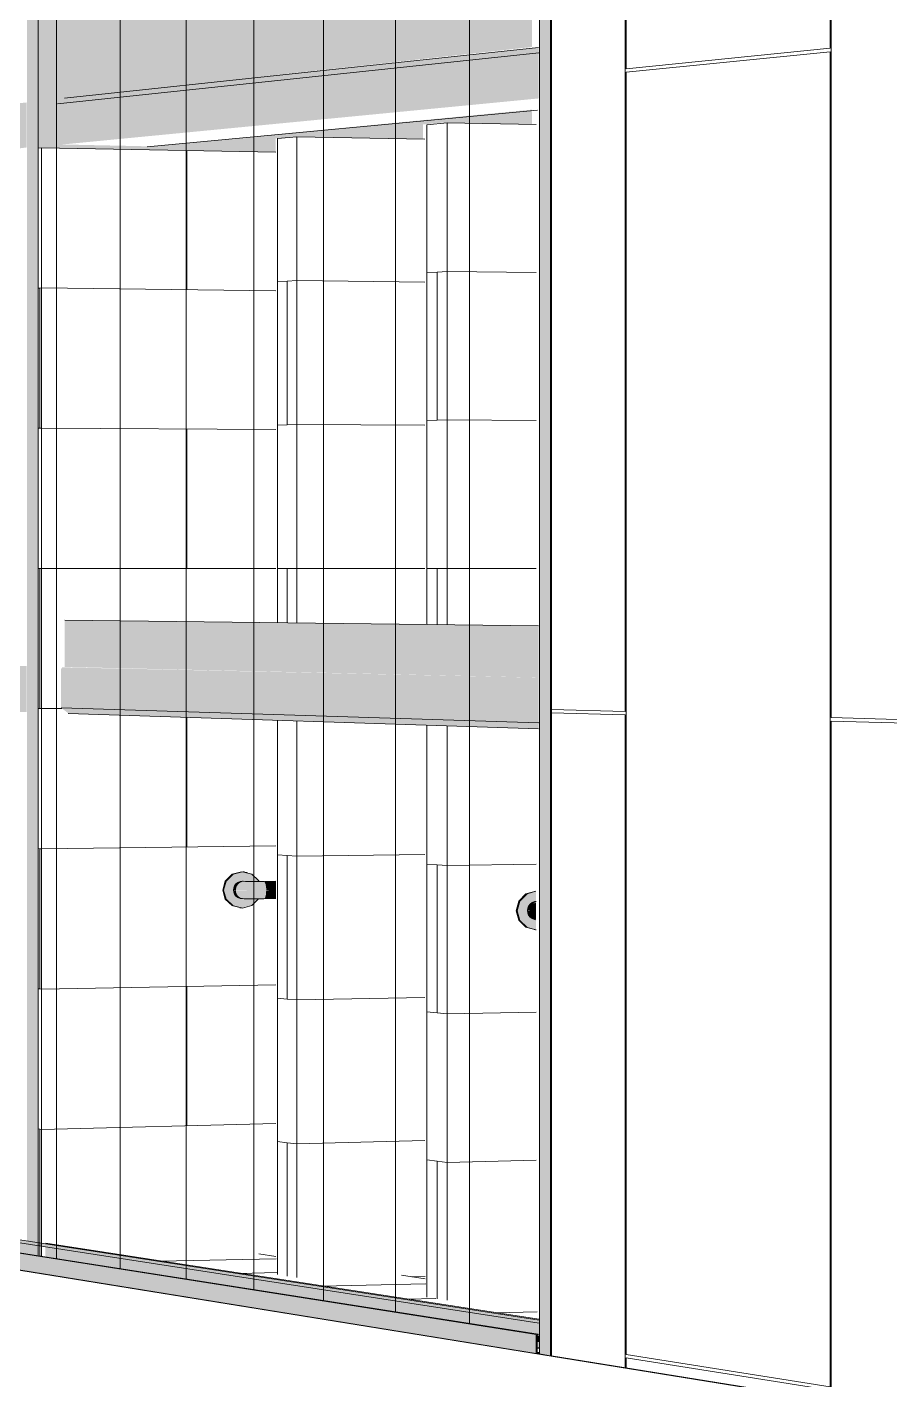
# Model space of a CAD drawing. Header units: inches. Extents: x -2804 to 58974, y -36095 to 66.
# Drawn here: x -2804.1077 to -2804.0283, y 59.9253 to 60.0498 of the extents above; entities that cross this region are included whole.
import ezdxf

# ---------------------------------------------------------------- set-up
doc = ezdxf.new("R2010")
doc.units = ezdxf.units.IN
doc.header["$MEASUREMENT"] = 0
for name, color, linetype, lineweight in [('A-FLOR', 192, 'Continuous', 13), ('A-FLOR-PATT', 8, 'Continuous', 13), ('A-GLAZ-CURT', 52, 'Continuous', 9), ('A-GLAZ-CWMG', 51, 'Continuous', 9), ('A-WALL', 113, 'Continuous', 13), ('A-WALL-PATT', 111, 'Continuous', 13), ('I-WALL', 2, 'Continuous', 13), ('L-SITE-WALL', 31, 'Continuous', 13), ('Q-SPCQ', 91, 'Continuous', 9), ('S-BEAM', 12, 'Continuous', 9)]:
    doc.layers.add(name, color=color, linetype=linetype, lineweight=lineweight)

# ---------------------------------------------------------------- blocks, each defined once
blk = doc.blocks.new('FP_7-Entrance - Xcel')
at = {"layer": 'A-WALL-PATT', "lineweight": 9}
for p, q in [((-2804.03378, 60.04785), (-2804.03378, 60.10909)), ((-2804.03368, 59.98628), (-2804.03368, 60.10911)), ((-2804.05263, 59.98683), (-2804.05263, 60.10476)), ((-2804.05254, 60.04596), (-2804.05254, 60.10478)), ((-2804.03378, 60.04785), (-2804.05254, 60.04596)), ((-2804.03378, 60.04753), (-2804.05254, 60.04565)), ((-2804.03378, 59.92472), (-2804.03378, 60.04753)), ((-2804.05254, 59.9277), (-2804.05254, 60.04565)), ((-2804.05263, 59.98683), (-2804.05943, 59.98702)), ((-2804.05943, 59.98672), (-2804.05263, 59.98652)), ((-2804.05263, 59.9274), (-2804.05263, 59.98652)), ((-2804.0133, 59.98569), (-2804.03368, 59.98628)), ((-2804.03368, 59.98596), (-2804.0133, 59.98536)), ((-2804.03368, 59.92439), (-2804.03368, 59.98596)), ((-2804.05263, 59.92649), (-2804.05263, 59.9274)), ((-2804.05254, 59.9277), (-2804.03378, 59.92472)), ((-2804.05254, 59.92739), (-2804.03378, 59.9244)), ((-2804.05254, 59.92647), (-2804.05254, 59.92739))]:
    blk.add_line(p, q, dxfattribs=at)
blk = doc.blocks.new('FP_29-Entrance - Xcel')
at = {"layer": 'A-WALL-PATT', "lineweight": 9}
for p, q in [((-2804.06696, 59.93055), (-2804.06696, 60.09806)), ((-2804.07378, 59.93163), (-2804.07378, 60.09655)), ((-2804.0804, 59.93267), (-2804.0804, 60.09508)), ((-2804.08681, 59.93367), (-2804.08681, 60.09365)), ((-2804.09303, 59.93465), (-2804.09303, 60.09227)), ((-2804.09908, 59.9356), (-2804.09908, 60.09093)), ((-2804.10495, 59.93653), (-2804.10495, 60.08963))]:
    blk.add_line(p, q, dxfattribs=at)
blk = doc.blocks.new('FP_34-Entrance - Xcel')
at = {"layer": 'A-WALL-PATT', "color": 135, "lineweight": 9}
for p, q in [((-2804.09296, 60.02563), (-2804.09296, 60.03845)), ((-2804.10632, 60.0258), (-2804.08478, 60.02553)), ((-2804.10632, 60.0129), (-2804.08478, 60.01277)), ((-2804.09296, 60), (-2804.09296, 60.01282)), ((-2804.10632, 60), (-2804.08478, 60)), ((-2804.10632, 59.9871), (-2804.10445, 59.98711)), ((-2804.09296, 59.97437), (-2804.09296, 59.98629)), ((-2804.10632, 59.9742), (-2804.08478, 59.97447)), ((-2804.10632, 59.9613), (-2804.08478, 59.9617)), ((-2804.09296, 59.94873), (-2804.09296, 59.96155)), ((-2804.10632, 59.9484), (-2804.08478, 59.94893))]:
    blk.add_line(p, q, dxfattribs=at)
blk = doc.blocks.new('FP_35-Entrance - Xcel')
at = {"layer": 'A-WALL-PATT', "color": 253, "lineweight": 9}
for p, q in [((-2804.10663, 60.02578), (-2804.10647, 60.02579)), ((-2804.10647, 60.02579), (-2804.10632, 60.0258)), ((-2804.10647, 60.02579), (-2804.10647, 60.02579)), ((-2804.10647, 60.01289), (-2804.10647, 60.02579)), ((-2804.10663, 60.01289), (-2804.10647, 60.01289)), ((-2804.10647, 60.01289), (-2804.10632, 60.0129)), ((-2804.10647, 60.01289), (-2804.10647, 60.01289)), ((-2804.10663, 60), (-2804.10647, 60)), ((-2804.10647, 60), (-2804.10647, 60)), ((-2804.10647, 60), (-2804.10632, 60)), ((-2804.10647, 59.98711), (-2804.10647, 60)), ((-2804.10663, 59.98711), (-2804.10647, 59.98711)), ((-2804.10647, 59.98711), (-2804.10647, 59.98711)), ((-2804.10647, 59.98711), (-2804.10632, 59.9871)), ((-2804.10663, 59.97422), (-2804.10647, 59.97421)), ((-2804.10647, 59.97421), (-2804.10647, 59.97421)), ((-2804.10647, 59.97421), (-2804.10632, 59.9742)), ((-2804.10647, 59.96132), (-2804.10647, 59.97421)), ((-2804.10663, 59.96133), (-2804.10647, 59.96132)), ((-2804.10647, 59.96132), (-2804.10647, 59.96132)), ((-2804.10647, 59.96132), (-2804.10632, 59.9613)), ((-2804.10663, 59.94844), (-2804.10647, 59.94842)), ((-2804.10647, 59.94842), (-2804.10647, 59.94842)), ((-2804.10647, 59.94842), (-2804.10632, 59.9484)), ((-2804.10647, 59.93794), (-2804.10647, 59.94842)), ((-2804.10647, 59.93674), (-2804.10647, 59.93794))]:
    blk.add_line(p, q, dxfattribs=at)
blk = doc.blocks.new('FP_44-Entrance - Xcel')
at = {"layer": 'A-WALL-PATT', "color": 135, "lineweight": 9}
for p, q in [((-2804.08285, 60.02647), (-2804.07106, 60.02632)), ((-2804.08285, 60.01323), (-2804.07106, 60.01316)), ((-2804.08285, 60), (-2804.07106, 60)), ((-2804.08285, 59.97353), (-2804.07106, 59.97368)), ((-2804.08285, 59.9603), (-2804.07106, 59.96052)), ((-2804.08285, 59.94706), (-2804.07106, 59.94736))]:
    blk.add_line(p, q, dxfattribs=at)
blk = doc.blocks.new('FP_45-Entrance - Xcel')
at = {"layer": 'A-WALL-PATT', "color": 253, "lineweight": 9}
for p, q in [((-2804.08462, 60.02636), (-2804.08374, 60.02641)), ((-2804.08374, 60.02641), (-2804.08285, 60.02647)), ((-2804.08374, 60.02641), (-2804.08374, 60.02641)), ((-2804.08374, 60.01321), (-2804.08374, 60.02641)), ((-2804.08462, 60.01318), (-2804.08374, 60.01321)), ((-2804.08374, 60.01321), (-2804.08285, 60.01323)), ((-2804.08374, 60.01321), (-2804.08374, 60.01321)), ((-2804.08462, 60), (-2804.08374, 60)), ((-2804.08374, 60), (-2804.08374, 60)), ((-2804.08374, 60), (-2804.08285, 60)), ((-2804.08374, 59.99498), (-2804.08374, 60)), ((-2804.08462, 59.97364), (-2804.08374, 59.97359)), ((-2804.08374, 59.97359), (-2804.08374, 59.97359)), ((-2804.08374, 59.97359), (-2804.08285, 59.97353)), ((-2804.08374, 59.96038), (-2804.08374, 59.97359)), ((-2804.08462, 59.96046), (-2804.08374, 59.96038)), ((-2804.08374, 59.96038), (-2804.08374, 59.96038)), ((-2804.08374, 59.96038), (-2804.08285, 59.9603)), ((-2804.08462, 59.94728), (-2804.08374, 59.94717)), ((-2804.08374, 59.94717), (-2804.08374, 59.94717)), ((-2804.08374, 59.94717), (-2804.08285, 59.94706)), ((-2804.08374, 59.93491), (-2804.08374, 59.94717))]:
    blk.add_line(p, q, dxfattribs=at)
blk = doc.blocks.new('FP_46-Entrance - Xcel')
at = {"layer": 'A-WALL-PATT', "color": 135, "lineweight": 9}
for p, q in [((-2804.06901, 60.02732), (-2804.06084, 60.02721)), ((-2804.06901, 60.01366), (-2804.06084, 60.01361)), ((-2804.06901, 60), (-2804.06084, 60)), ((-2804.06901, 59.97268), (-2804.06084, 59.97279)), ((-2804.06901, 59.95902), (-2804.06084, 59.95918)), ((-2804.06901, 59.94536), (-2804.06084, 59.94558))]:
    blk.add_line(p, q, dxfattribs=at)
blk = doc.blocks.new('FP_47-Entrance - Xcel')
at = {"layer": 'A-WALL-PATT', "color": 253, "lineweight": 9}
for p, q in [((-2804.07089, 60.0272), (-2804.06995, 60.02726)), ((-2804.06995, 60.02726), (-2804.06901, 60.02732)), ((-2804.06995, 60.02726), (-2804.06995, 60.02726)), ((-2804.06995, 60.01363), (-2804.06995, 60.02726)), ((-2804.07089, 60.0136), (-2804.06995, 60.01363)), ((-2804.06995, 60.01363), (-2804.06901, 60.01366)), ((-2804.06995, 60.01363), (-2804.06995, 60.01363)), ((-2804.07089, 60), (-2804.06995, 60)), ((-2804.06995, 60), (-2804.06995, 60)), ((-2804.06995, 60), (-2804.06901, 60)), ((-2804.06995, 59.99482), (-2804.06995, 60)), ((-2804.07089, 59.9728), (-2804.06995, 59.97274)), ((-2804.06995, 59.97274), (-2804.06995, 59.97274)), ((-2804.06995, 59.97274), (-2804.06901, 59.97268)), ((-2804.06995, 59.95911), (-2804.06995, 59.97274)), ((-2804.07089, 59.9592), (-2804.06995, 59.95911)), ((-2804.06995, 59.95911), (-2804.06995, 59.95911)), ((-2804.06995, 59.95911), (-2804.06901, 59.95902)), ((-2804.07089, 59.94559), (-2804.06995, 59.94548)), ((-2804.06995, 59.94548), (-2804.06995, 59.94548)), ((-2804.06995, 59.94548), (-2804.06901, 59.94536)), ((-2804.06995, 59.93282), (-2804.06995, 59.94548))]:
    blk.add_line(p, q, dxfattribs=at)
blk = doc.blocks.new('FP_48-Entrance - Xcel')
at = {"layer": 'A-FLOR-PATT', "color": 253, "lineweight": 9}
for p, q in [((-2804.08633, 59.93694), (-2804.08476, 59.9367)), ((-2804.09544, 59.93628), (-2804.08474, 59.9365)), ((-2804.08813, 59.93515), (-2804.08464, 59.93523)), ((-2804.07322, 59.93498), (-2804.07103, 59.93465)), ((-2804.07225, 59.93484), (-2804.07104, 59.93486)), ((-2804.08056, 59.93399), (-2804.07099, 59.9342)), ((-2804.07272, 59.93278), (-2804.07005, 59.93284)), ((-2804.06458, 59.93152), (-2804.06074, 59.93161)), ((-2804.06068, 59.92933), (-2804.06056, 59.92933))]:
    blk.add_line(p, q, dxfattribs=at)

msp = doc.modelspace()

# ---------------------------------------------------------------- hatches: boundary and pattern name
at = {"layer": 'A-FLOR', "lineweight": 5}
msp.add_hatch(color=8, dxfattribs=at).paths.add_polyline_path([(-2804.06056, 59.92887), (-2804.06056, 59.92931), (-2804.06077, 59.92935), (-2804.06077, 59.9289)], flags=0)
at = {"layer": 'A-GLAZ-CWMG', "lineweight": 5}
for points in [[(-2804.0595, 59.92758), (-2804.0595, 60.1032), (-2804.06053, 60.10297), (-2804.06053, 59.92774)], [(-2804.0595, 59.92758), (-2804.05943, 59.92758), (-2804.05943, 60.1032), (-2804.0595, 60.1032), (-2804.0595, 59.93557)], [(-2804.06056, 59.93056), (-2804.06056, 59.93086), (-2804.15308, 59.94513), (-2804.15308, 59.94489), (-2804.06069, 59.93058)], [(-2804.06082, 59.92779), (-2804.06082, 59.92954), (-2804.15487, 59.94434), (-2804.15487, 59.94295), (-2804.10856, 59.93549)]]:
    msp.add_hatch(color=256, dxfattribs=at).paths.add_polyline_path(points, flags=0)
h = msp.add_hatch(color=256, dxfattribs=at)
h.paths.add_polyline_path([(-2804.06057, 59.92832), (-2804.06057, 59.92886), (-2804.06078, 59.9289), (-2804.06078, 59.92835), (-2804.0607, 59.92834)], flags=0)
h.paths.add_polyline_path([(-2804.06057, 59.92938), (-2804.06057, 59.93056), (-2804.10599, 59.9376), (-2804.10599, 59.93666), (-2804.0607, 59.92954), (-2804.06078, 59.92941), (-2804.0607, 59.9294)], flags=0)
h.paths.add_polyline_path([(-2804.10766, 59.93693), (-2804.10766, 59.93786), (-2804.11084, 59.93835), (-2804.11084, 59.93743), (-2804.10955, 59.93722)], flags=0)
h.paths.add_polyline_path([(-2804.11245, 59.93768), (-2804.11245, 59.9386), (-2804.15278, 59.94485), (-2804.15278, 59.94402), (-2804.11899, 59.93871)], flags=0)
at = {"layer": 'A-GLAZ-CWMG'}
msp.add_hatch(color=256, dxfattribs=at).paths.add_polyline_path([(-2804.06082, 59.92779), (-2804.06054, 59.92781), (-2804.06057, 59.92787), (-2804.06074, 59.92787), (-2804.06074, 59.92947), (-2804.06066, 59.92955), (-2804.06082, 59.92954), (-2804.06082, 59.9288)], flags=0)
at = {"layer": 'I-WALL', "lineweight": 5}
msp.add_hatch(color=254, dxfattribs=at).paths.add_polyline_path([(-2804.10664, 59.93677), (-2804.10664, 60.08929), (-2804.10766, 60.08906), (-2804.10766, 59.93693)], flags=0)
h = msp.add_hatch(color=254, dxfattribs=at)
h.paths.add_polyline_path([(-2804.10664, 59.93797), (-2804.10663, 59.93797), (-2804.10663, 60.03867), (-2804.10632, 60.0387), (-2804.08478, 60.0383), (-2804.08478, 60.03955), (-2804.08304, 60.03972), (-2804.07124, 60.0395), (-2804.07124, 60.04084), (-2804.06938, 60.04101), (-2804.06121, 60.04085), (-2804.06121, 60.0422), (-2804.09625, 60.03882), (-2804.10475, 60.039), (-2804.10483, 60.03909), (-2804.10485, 60.03918), (-2804.10485, 60.04273), (-2804.10421, 60.04324), (-2804.06121, 60.04796), (-2804.06121, 60.0831), (-2804.08821, 60.07796), (-2804.09263, 60.07813), (-2804.09263, 60.0785), (-2804.09056, 60.0789), (-2804.09055, 60.07898), (-2804.09055, 60.08933), (-2804.09625, 60.0881), (-2804.10399, 60.08843), (-2804.10632, 60.08793), (-2804.10664, 60.08794), (-2804.10664, 59.94441)], flags=0)
h.paths.add_polyline_path([(-2804.10664, 60.08821), (-2804.10632, 60.08828), (-2804.10632, 60.08936), (-2804.10664, 60.08929), (-2804.10664, 60.08854)], flags=0)
at = {"layer": 'Q-SPCQ', "lineweight": 5}
for points in [[(-2804.08871, 59.96897), (-2804.08934, 59.96957), (-2804.08958, 59.9704), (-2804.08934, 59.97124), (-2804.08871, 59.97186), (-2804.0888, 59.97186), (-2804.08943, 59.97124), (-2804.08965, 59.97036), (-2804.08943, 59.96958), (-2804.0888, 59.96898)], [(-2804.08846, 59.9704), (-2804.0884, 59.97068), (-2804.08835, 59.9708), (-2804.0882, 59.97098), (-2804.08805, 59.9711), (-2804.08785, 59.97118), (-2804.08764, 59.97121), (-2804.08785, 59.97122), (-2804.08807, 59.97119), (-2804.08827, 59.97111), (-2804.08844, 59.97098), (-2804.08857, 59.97081), (-2804.08865, 59.97062), (-2804.08865, 59.97041), (-2804.0885, 59.9704)], [(-2804.08739, 59.97038), (-2804.08565, 59.97039), (-2804.08568, 59.97079), (-2804.08577, 59.97109), (-2804.08588, 59.9712), (-2804.08785, 59.97118), (-2804.08805, 59.9711), (-2804.08822, 59.97097), (-2804.08835, 59.9708), (-2804.08843, 59.97061), (-2804.08846, 59.9704), (-2804.08773, 59.97038)], [(-2804.08565, 59.97039), (-2804.08477, 59.9704), (-2804.08477, 59.97122), (-2804.08582, 59.97117), (-2804.08572, 59.97096), (-2804.08566, 59.97059)], [(-2804.08785, 59.96963), (-2804.08805, 59.96971), (-2804.08822, 59.96984), (-2804.08835, 59.97), (-2804.08843, 59.97019), (-2804.08846, 59.9704), (-2804.08868, 59.9704), (-2804.08865, 59.97021), (-2804.08857, 59.97002), (-2804.08844, 59.96985), (-2804.08827, 59.96973), (-2804.08807, 59.96965)], [(-2804.08656, 59.9696), (-2804.08582, 59.96963), (-2804.08572, 59.96983), (-2804.08566, 59.97018), (-2804.08565, 59.97039), (-2804.08846, 59.97036), (-2804.08843, 59.97019), (-2804.08835, 59.97), (-2804.08822, 59.96984), (-2804.08805, 59.96971), (-2804.08765, 59.96962), (-2804.08683, 59.9696)], [(-2804.08588, 59.9696), (-2804.08477, 59.96964), (-2804.08477, 59.9704), (-2804.08566, 59.97036), (-2804.08568, 59.96999), (-2804.08577, 59.9697), (-2804.08582, 59.96963)], [(-2804.06139, 59.9685), (-2804.06132, 59.9688), (-2804.06127, 59.96893), (-2804.06111, 59.96912), (-2804.06084, 59.96937), (-2804.06099, 59.96935), (-2804.0612, 59.96926), (-2804.06138, 59.96912), (-2804.06152, 59.96894), (-2804.0616, 59.96874), (-2804.0616, 59.96851), (-2804.06143, 59.9685)], [(-2804.06083, 59.96848), (-2804.06084, 59.96929), (-2804.06098, 59.96922), (-2804.06113, 59.9691), (-2804.06127, 59.96893), (-2804.06136, 59.96872), (-2804.06139, 59.9685), (-2804.06095, 59.96848)], [(-2804.06084, 59.96769), (-2804.06084, 59.96772), (-2804.06098, 59.96779), (-2804.06113, 59.9679), (-2804.06127, 59.96807), (-2804.06136, 59.9683), (-2804.06139, 59.9685), (-2804.06163, 59.9685), (-2804.0616, 59.9683), (-2804.06152, 59.96809), (-2804.06138, 59.96792), (-2804.0612, 59.96779), (-2804.06098, 59.9677)], [(-2804.06084, 59.96774), (-2804.06083, 59.96848), (-2804.06139, 59.9685), (-2804.06136, 59.96828), (-2804.06127, 59.96807), (-2804.06113, 59.9679), (-2804.06095, 59.96777)]]:
    msp.add_hatch(color=254, dxfattribs=at).paths.add_polyline_path(points, flags=0)
at = {"layer": 'Q-SPCQ'}
for points in [[(-2804.08785, 59.96876), (-2804.08785, 59.96963), (-2804.08807, 59.96965), (-2804.08836, 59.96979), (-2804.08844, 59.96985), (-2804.08857, 59.97002), (-2804.08865, 59.97021), (-2804.08868, 59.97041), (-2804.08865, 59.97062), (-2804.08857, 59.97081), (-2804.08844, 59.97098), (-2804.08827, 59.97111), (-2804.08796, 59.97121), (-2804.08785, 59.97122), (-2804.08787, 59.97209), (-2804.08871, 59.97186), (-2804.08934, 59.97124), (-2804.08956, 59.97036), (-2804.08934, 59.96957), (-2804.08871, 59.96897), (-2804.08791, 59.96877)], [(-2804.06084, 59.96678), (-2804.06084, 59.96769), (-2804.06114, 59.96776), (-2804.06128, 59.96784), (-2804.06138, 59.96792), (-2804.06152, 59.96809), (-2804.0616, 59.9683), (-2804.06163, 59.96852), (-2804.0616, 59.96874), (-2804.06152, 59.96894), (-2804.06138, 59.96912), (-2804.0612, 59.96926), (-2804.06084, 59.96938), (-2804.06084, 59.97028), (-2804.06167, 59.97005), (-2804.06233, 59.96939), (-2804.06257, 59.9685), (-2804.06233, 59.96762), (-2804.06167, 59.96698), (-2804.06134, 59.9669)]]:
    msp.add_hatch(color=9, dxfattribs=at).paths.add_polyline_path(points, flags=0)
at = {"layer": 'Q-SPCQ', "lineweight": 5}
h = msp.add_hatch(color=254, dxfattribs=at)
h.paths.add_polyline_path([(-2804.08785, 59.96876), (-2804.08696, 59.96903), (-2804.08637, 59.9696), (-2804.08719, 59.96961), (-2804.08785, 59.96962)], flags=0)
h.paths.add_polyline_path([(-2804.08662, 59.97116), (-2804.08662, 59.9712), (-2804.08634, 59.9712), (-2804.08636, 59.97128), (-2804.08699, 59.97188), (-2804.08785, 59.97209), (-2804.08785, 59.97122), (-2804.08665, 59.97116)], flags=0)
h = msp.add_hatch(color=254, dxfattribs=at)
h.paths.add_polyline_path([(-2804.06084, 59.96676), (-2804.06084, 59.96678), (-2804.06086, 59.96676)], flags=0)
h.paths.add_polyline_path([(-2804.06167, 59.96698), (-2804.06233, 59.96762), (-2804.06257, 59.9685), (-2804.06233, 59.96939), (-2804.06167, 59.97005), (-2804.06177, 59.97006), (-2804.06243, 59.9694), (-2804.06267, 59.96851), (-2804.06243, 59.96763), (-2804.06177, 59.96699)], flags=0)
at = {"layer": 'S-BEAM', "lineweight": 5}
h = msp.add_hatch(color=256, dxfattribs=at)
h.paths.add_polyline_path([(-2804.15228, 60.03771), (-2804.11218, 60.04196), (-2804.11219, 60.04238), (-2804.1517, 60.03816)], flags=0)
h.paths.add_polyline_path([(-2804.10938, 60.04225), (-2804.10768, 60.04243), (-2804.10769, 60.04286), (-2804.10875, 60.04275)], flags=0)
h.paths.add_polyline_path([(-2804.10485, 60.04273), (-2804.06059, 60.04741), (-2804.0606, 60.0479), (-2804.10421, 60.04324)], flags=0)
h = msp.add_hatch(color=256, dxfattribs=at)
h.paths.add_polyline_path([(-2804.15228, 60.03458), (-2804.11218, 60.03847), (-2804.11218, 60.04196), (-2804.15228, 60.03771)], flags=0)
h.paths.add_polyline_path([(-2804.10938, 60.03874), (-2804.10768, 60.0389), (-2804.10768, 60.04243), (-2804.10938, 60.04225), (-2804.10938, 60.04013)], flags=0)
h.paths.add_polyline_path([(-2804.10485, 60.03918), (-2804.06059, 60.04347), (-2804.06059, 60.04741), (-2804.10485, 60.04273), (-2804.10485, 60.04013)], flags=0)
h = msp.add_hatch(color=256, dxfattribs=at)
h.paths.add_polyline_path([(-2804.15209, 60.0344), (-2804.11218, 60.03828), (-2804.11218, 60.03847), (-2804.15228, 60.03458), (-2804.1522, 60.03444), (-2804.15211, 60.0344)], flags=0)
h.paths.add_polyline_path([(-2804.10918, 60.03853), (-2804.10769, 60.03872), (-2804.10768, 60.0389), (-2804.10938, 60.03874), (-2804.10936, 60.03864), (-2804.10928, 60.03856), (-2804.10919, 60.03854)], flags=0)
h.paths.add_polyline_path([(-2804.10464, 60.03897), (-2804.06059, 60.04323), (-2804.06059, 60.04347), (-2804.10485, 60.03918), (-2804.10482, 60.03908), (-2804.10475, 60.039), (-2804.10466, 60.03898)], flags=0)
msp.add_hatch(color=8, dxfattribs=at).paths.add_polyline_path([(-2804.0606, 59.98995), (-2804.0606, 59.99471), (-2804.10419, 59.99523), (-2804.10419, 59.99093), (-2804.06074, 59.98996)], flags=0)
h = msp.add_hatch(color=256, dxfattribs=at)
h.paths.add_polyline_path([(-2804.06059, 59.98972), (-2804.06059, 59.98995), (-2804.10442, 59.9909), (-2804.1045, 59.9908), (-2804.10452, 59.99073), (-2804.06074, 59.98972)], flags=0)
h.paths.add_polyline_path([(-2804.10768, 59.9908), (-2804.10769, 59.99101), (-2804.10928, 59.99101), (-2804.10936, 59.99091), (-2804.10938, 59.99084)], flags=0)
h.paths.add_polyline_path([(-2804.11248, 59.99091), (-2804.11248, 59.99111), (-2804.15194, 59.99197), (-2804.15202, 59.99187), (-2804.15204, 59.99182), (-2804.11532, 59.99098)], flags=0)
h = msp.add_hatch(color=256, dxfattribs=at)
h.paths.add_polyline_path([(-2804.06059, 59.98578), (-2804.06059, 59.98972), (-2804.10452, 59.99073), (-2804.10452, 59.98717), (-2804.06361, 59.98587)], flags=0)
h.paths.add_polyline_path([(-2804.10768, 59.98727), (-2804.10768, 59.9908), (-2804.10938, 59.99084), (-2804.10938, 59.98733)], flags=0)
h.paths.add_polyline_path([(-2804.11248, 59.98742), (-2804.11248, 59.99091), (-2804.15204, 59.99182), (-2804.15204, 59.98868), (-2804.11532, 59.98751)], flags=0)
h = msp.add_hatch(color=256, dxfattribs=at)
h.paths.add_polyline_path([(-2804.0606, 59.98523), (-2804.06059, 59.98578), (-2804.10452, 59.98717), (-2804.10383, 59.98665), (-2804.06362, 59.98533)], flags=0)
h.paths.add_polyline_path([(-2804.10769, 59.98678), (-2804.10768, 59.98727), (-2804.10938, 59.98733), (-2804.10875, 59.98682)], flags=0)
h.paths.add_polyline_path([(-2804.11249, 59.98694), (-2804.11248, 59.98742), (-2804.15204, 59.98868), (-2804.15146, 59.98822), (-2804.11533, 59.98703)], flags=0)

# ---------------------------------------------------------------- linework, layer by layer
at = {"layer": 'A-FLOR', "color": 252}
for p, q in [((-2804.06077, 59.92935), (-2804.06056, 59.92931)), ((-2804.06056, 59.92887), (-2804.06077, 59.9289))]:
    msp.add_line(p, q, dxfattribs=at)
at = {"layer": 'A-GLAZ-CWMG'}
for p, q in [((-2804.06053, 59.92774), (-2804.06053, 60.10297)), ((-2804.0595, 59.92758), (-2804.0595, 60.1032)), ((-2804.15308, 59.94513), (-2804.06056, 59.93086)), ((-2804.15308, 59.94489), (-2804.06056, 59.93056)), ((-2804.15487, 59.94434), (-2804.06082, 59.92954)), ((-2804.15474, 59.94434), (-2804.06066, 59.92955)), ((-2804.15487, 59.94295), (-2804.06082, 59.92779)), ((-2804.10592, 59.93793), (-2804.06057, 59.93094)), ((-2804.06066, 59.92955), (-2804.06082, 59.92954)), ((-2804.06082, 59.92954), (-2804.06082, 59.92779)), ((-2804.06074, 59.92787), (-2804.06074, 59.92947)), ((-2804.06074, 59.92947), (-2804.06066, 59.92947)), ((-2804.06073, 59.92948), (-2804.06066, 59.92947)), ((-2804.06066, 59.92947), (-2804.06066, 59.92955)), ((-2804.06078, 59.92835), (-2804.06057, 59.92832)), ((-2804.06082, 59.92779), (-2804.06057, 59.9278)), ((-2804.06057, 59.92787), (-2804.06074, 59.92787)), ((-2804.0595, 59.92758), (-2804.06053, 59.92774)), ((-2804.05943, 59.92758), (-2804.0595, 59.92758))]:
    msp.add_line(p, q, dxfattribs=at)
at = {"layer": 'A-WALL'}
for p, q in [((-2804.06056, 59.92825), (-2804.06077, 59.92828)), ((-2804.06074, 59.9279), (-2804.06057, 59.92787))]:
    msp.add_line(p, q, dxfattribs=at)
at = {"layer": 'I-WALL', "color": 252}
for p, q in [((-2804.10664, 60.08794), (-2804.10664, 59.93797)), ((-2804.07089, 60.0408), (-2804.06901, 60.04098)), ((-2804.07089, 59.99483), (-2804.07089, 60.0408)), ((-2804.06084, 60.04082), (-2804.06901, 60.04098)), ((-2804.06901, 60.04098), (-2804.06901, 59.99481)), ((-2804.08462, 60.03954), (-2804.08285, 60.0397)), ((-2804.08462, 59.99499), (-2804.08462, 60.03954)), ((-2804.07106, 60.03948), (-2804.08285, 60.0397)), ((-2804.08285, 60.0397), (-2804.08285, 59.99497)), ((-2804.10663, 60.03867), (-2804.10632, 60.0387)), ((-2804.10663, 59.93797), (-2804.10663, 60.03867)), ((-2804.08478, 60.0383), (-2804.10632, 60.0387)), ((-2804.10632, 60.0387), (-2804.10632, 59.93792)), ((-2804.08462, 59.93504), (-2804.08462, 59.98601)), ((-2804.08285, 59.98596), (-2804.08285, 59.93477)), ((-2804.07089, 59.93297), (-2804.07089, 59.98556)), ((-2804.06901, 59.9855), (-2804.06901, 59.93268)), ((-2804.10664, 59.93797), (-2804.10664, 59.93677)), ((-2804.10663, 59.93677), (-2804.10663, 59.93797)), ((-2804.10632, 59.93792), (-2804.10632, 59.93672))]:
    msp.add_line(p, q, dxfattribs=at)
at = {"layer": 'L-SITE-WALL'}
for p, q in [((-2804.05943, 60.1032), (-2804.05943, 59.92758)), ((-2804.05943, 59.92758), (-2804.01058, 59.91971))]:
    msp.add_line(p, q, dxfattribs=at)
at = {"layer": 'L-SITE-WALL', "color": 250}
msp.add_line((-2804.01058, 59.91966), (-2804.19997, 59.9502), dxfattribs=at)
at = {"layer": 'Q-SPCQ', "color": 125}
for p, q in [((-2804.08785, 59.9721), (-2804.0874, 59.97202)), ((-2804.08777, 59.97209), (-2804.08769, 59.97209)), ((-2804.08785, 59.97122), (-2804.08778, 59.97122)), ((-2804.08777, 59.97122), (-2804.08755, 59.97121)), ((-2804.08588, 59.9712), (-2804.08477, 59.97122)), ((-2804.0877, 59.96961), (-2804.08791, 59.96963)), ((-2804.08477, 59.96962), (-2804.08587, 59.9696)), ((-2804.06098, 59.96935), (-2804.06084, 59.96937)), ((-2804.08799, 59.96877), (-2804.08808, 59.96877)), ((-2804.06085, 59.96768), (-2804.06098, 59.9677)), ((-2804.06092, 59.96676), (-2804.06101, 59.96677))]:
    msp.add_line(p, q, dxfattribs=at)
for points in [[(-2804.08794, 59.96877, 0), (-2804.0888, 59.96898, 0), (-2804.08943, 59.96958, 0), (-2804.08966, 59.97041, 0), (-2804.08943, 59.97124, 0), (-2804.0888, 59.97186, 0), (-2804.08794, 59.9721, 0)], [(-2804.08785, 59.97209, 0), (-2804.08871, 59.97186, 0), (-2804.08934, 59.97124, 0), (-2804.08958, 59.9704, 0), (-2804.08934, 59.96957, 0), (-2804.08871, 59.96897, 0), (-2804.08785, 59.96876, 0)], [(-2804.08632, 59.9712, 0), (-2804.08636, 59.97128, 0), (-2804.08699, 59.97188, 0), (-2804.08785, 59.97209, 0)], [(-2804.08868, 59.97041, 0), (-2804.08865, 59.97062, 0), (-2804.08857, 59.97081, 0), (-2804.08844, 59.97098, 0), (-2804.08827, 59.97111, 0), (-2804.08807, 59.97119, 0), (-2804.08785, 59.97122, 0)], [(-2804.08588, 59.9712, 0), (-2804.08616, 59.9712, 0), (-2804.0864, 59.9712, 0), (-2804.08661, 59.9712, 0), (-2804.08696, 59.9712, 0), (-2804.08718, 59.9712, 0), (-2804.08732, 59.9712, 0), (-2804.08748, 59.9712, 0), (-2804.08753, 59.97121, 0), (-2804.08754, 59.97121, 0)], [(-2804.08785, 59.96963, 0), (-2804.08807, 59.96965, 0), (-2804.08827, 59.96973, 0), (-2804.08844, 59.96985, 0), (-2804.08857, 59.97002, 0), (-2804.08865, 59.97021, 0), (-2804.08868, 59.97041, 0)], [(-2804.08785, 59.96876, 0), (-2804.08699, 59.969, 0), (-2804.08637, 59.9696, 0)], [(-2804.08587, 59.9696, 0), (-2804.08616, 59.9696, 0), (-2804.08641, 59.9696, 0), (-2804.08662, 59.9696, 0), (-2804.08698, 59.9696, 0), (-2804.08721, 59.9696, 0), (-2804.0875, 59.9696, 0), (-2804.0877, 59.96961, 0)], [(-2804.06086, 59.96676, 0), (-2804.06177, 59.96699, 0), (-2804.06243, 59.96763, 0), (-2804.06267, 59.96851, 0), (-2804.06243, 59.9694, 0), (-2804.06177, 59.97006, 0), (-2804.06086, 59.97031, 0)], [(-2804.06085, 59.9703, 0), (-2804.06167, 59.97005, 0), (-2804.06233, 59.96939, 0), (-2804.06257, 59.9685, 0), (-2804.06233, 59.96762, 0), (-2804.06167, 59.96698, 0), (-2804.06084, 59.96676, 0)], [(-2804.06163, 59.96852, 0), (-2804.0616, 59.96874, 0), (-2804.06152, 59.96894, 0), (-2804.06138, 59.96912, 0), (-2804.0612, 59.96926, 0), (-2804.06099, 59.96935, 0)], [(-2804.06099, 59.9677, 0), (-2804.0612, 59.96779, 0), (-2804.06138, 59.96792, 0), (-2804.06152, 59.96809, 0), (-2804.0616, 59.9683, 0), (-2804.06163, 59.96852, 0)]]:
    msp.add_polyline3d(points, dxfattribs=at)
at = {"layer": 'S-BEAM'}
for p, q in [((-2804.10421, 60.04324), (-2804.0606, 60.0479)), ((-2804.06059, 60.04741), (-2804.10485, 60.04273)), ((-2804.06072, 60.04215), (-2804.0966, 60.03877)), ((-2804.10452, 59.98717), (-2804.06059, 59.98578)), ((-2804.10388, 59.98666), (-2804.0606, 59.98523))]:
    msp.add_line(p, q, dxfattribs=at)
at = {"layer": 'S-BEAM', "color": 125}
msp.add_line((-2804.10419, 59.99523), (-2804.0606, 59.99471), dxfattribs=at)

# ---------------------------------------------------------------- block references
at = {"layer": 'A-FLOR', "color": 7, "lineweight": 9}
msp.add_blockref('FP_48-Entrance - Xcel', (0, 0), dxfattribs=at)
at = {"layer": 'A-GLAZ-CURT'}
msp.add_blockref('FP_29-Entrance - Xcel', (0, 0), dxfattribs=at)
at = {"layer": 'I-WALL', "color": 7, "lineweight": 9}
for name in ['FP_34-Entrance - Xcel', 'FP_47-Entrance - Xcel', 'FP_46-Entrance - Xcel', 'FP_35-Entrance - Xcel', 'FP_45-Entrance - Xcel', 'FP_44-Entrance - Xcel']:
    msp.add_blockref(name, (0, 0), dxfattribs=at)
at = {"layer": 'L-SITE-WALL', "lineweight": 9}
msp.add_blockref('FP_7-Entrance - Xcel', (0, 0), dxfattribs=at)

doc.saveas('drawing.dxf')
